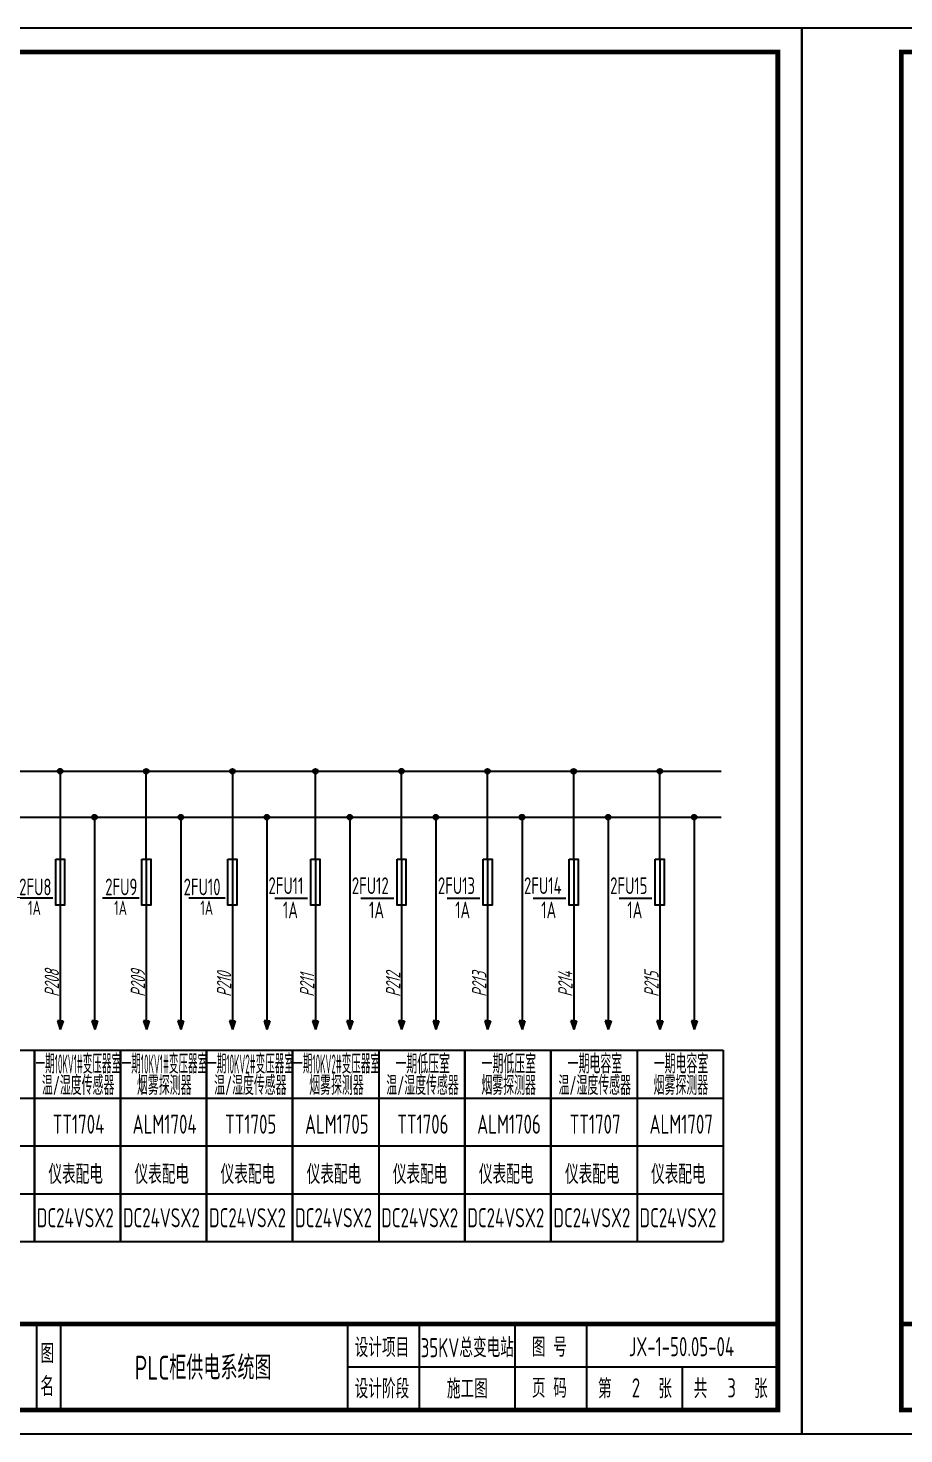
# Model space of a CAD drawing. Header units: millimetres. Extents: x 30557 to 235556, y -116603 to -73383.
# Drawn here: x 221464 to 223295, y -76323 to -73383 of the extents above; entities that cross this region are included whole.
import ezdxf
from ezdxf.enums import TextEntityAlignment as Align

# ---------------------------------------------------------------- set-up
doc = ezdxf.new("R2010")
doc.units = ezdxf.units.MM
doc.layers.add('1', color=3, linetype='Continuous')
doc.layers.add('AXIS', color=4, linetype='Continuous')
doc.layers.add('_Drawing', color=7, linetype='Continuous', lineweight=25)
doc.styles.add('supcon', font='sceie.shx', dxfattribs={"width": 0.75, "height": 40, "bigfont": 'sceic.shx'})

# ---------------------------------------------------------------- blocks, each defined once
blk = doc.blocks.new('supcon图框')
at = {"linetype": 'Continuous'}
for p, q in [((6145.7, 4361.7), (1987.7, 4361.7)), ((1987.7, 4361.7), (1987.7, 1421.7)), ((6145.7, 1421.7), (6145.7, 4361.7)), ((1987.7, 1421.7), (6145.7, 1421.7))]:
    blk.add_line(p, q, dxfattribs=at)
for p, q in [((4545.7, 1651.7), (4545.7, 1471.7)), ((4595.7, 1651.7), (4595.7, 1471.7)), ((5195.7, 1651.7), (5195.7, 1471.7)), ((5345.7, 1651.7), (5345.7, 1471.7)), ((5545.7, 1651.7), (5545.7, 1471.7)), ((5695.7, 1651.7), (5695.7, 1471.7)), ((5195.7, 1561.7), (6095.7, 1561.7)), ((5895.7, 1561.7), (5895.7, 1471.7))]:
    blk.add_line(p, q)
at = {"linetype": 'Continuous', "const_width": 10}
blk.add_lwpolyline([(2195.7, 4311.7), (6095.7, 4311.7), (6095.7, 1471.7), (2195.7, 1471.7)], close=True, dxfattribs=at)
blk.add_lwpolyline([(2195.7, 1651.7), (6095.7, 1651.7)], dxfattribs=at)
at = {"style": 'supcon', "width": 0.75}
for s, p in [('设计项目', (5268, 1604.2)), ('图 号', (5618, 1604.2)), ('图', (4568.2, 1590.7)), ('名', (4568.2, 1522.9)), ('设计阶段', (5268, 1518.1)), ('施工图', (5446.5, 1518.1)), ('页 码', (5618, 1518.1)), ('第      张', (5797, 1518.1)), ('共      张', (5997, 1518.1))]:
    blk.add_text(s, height=40, dxfattribs=at).set_placement(p, align=Align.MIDDLE)

msp = doc.modelspace()

# ---------------------------------------------------------------- hatches: boundary and pattern name
h = msp.add_hatch(color=256)
h.dxf.hatch_style = 1
h.paths.add_polyline_path([(221536.3, -74936.9, 1), (221526.3, -74936.9, 1)])
h = msp.add_hatch(color=256)
h.dxf.hatch_style = 1
h.paths.add_polyline_path([(221716.3, -74937.1, 1), (221706.3, -74937.1, 1)])
h = msp.add_hatch(color=256)
h.dxf.hatch_style = 1
h.paths.add_polyline_path([(221896.3, -74937.1, 1), (221886.3, -74937.1, 1)])
h = msp.add_hatch(color=256)
h.dxf.hatch_style = 1
h.paths.add_polyline_path([(222069.8, -74937.1, 1), (222059.8, -74937.1, 1)])
h = msp.add_hatch(color=256)
h.dxf.hatch_style = 1
h.paths.add_polyline_path([(222249.8, -74936.9, 1), (222239.8, -74936.9, 1)])
h = msp.add_hatch(color=256)
h.dxf.hatch_style = 1
h.paths.add_polyline_path([(222429.8, -74937.1, 1), (222419.8, -74937.1, 1)])
h = msp.add_hatch(color=256)
h.dxf.hatch_style = 1
h.paths.add_polyline_path([(222609.8, -74937.1, 1), (222599.8, -74937.1, 1)])
h = msp.add_hatch(color=256)
h.dxf.hatch_style = 1
h.paths.add_polyline_path([(222789.8, -74937.1, 1), (222779.8, -74937.1, 1)])
h = msp.add_hatch(color=256)
h.dxf.hatch_style = 1
h.paths.add_polyline_path([(221608.3, -75033.1, 1), (221598.3, -75033.1, 1)])
h = msp.add_hatch(color=256)
h.dxf.hatch_style = 1
h.paths.add_polyline_path([(221788.3, -75033.1, 1), (221778.3, -75033.1, 1)])
h = msp.add_hatch(color=256)
h.dxf.hatch_style = 1
h.paths.add_polyline_path([(221968.3, -75033.1, 1), (221958.3, -75033.1, 1)])
h = msp.add_hatch(color=256)
h.dxf.hatch_style = 1
h.paths.add_polyline_path([(222141.8, -75033.1, 1), (222131.8, -75033.1, 1)])
h = msp.add_hatch(color=256)
h.dxf.hatch_style = 1
h.paths.add_polyline_path([(222321.8, -75033.1, 1), (222311.8, -75033.1, 1)])
h = msp.add_hatch(color=256)
h.dxf.hatch_style = 1
h.paths.add_polyline_path([(222501.8, -75033.1, 1), (222491.8, -75033.1, 1)])
h = msp.add_hatch(color=256)
h.dxf.hatch_style = 1
h.paths.add_polyline_path([(222681.8, -75033.1, 1), (222671.8, -75033.1, 1)])
h = msp.add_hatch(color=256)
h.dxf.hatch_style = 1
h.paths.add_polyline_path([(222861.8, -75033.1, 1), (222851.8, -75033.1, 1)])
at = {"layer": '1'}
for color, points in [(37, [(221531.4, -75459.4), (221525.4, -75459.4), (221531.4, -75477.4), (221537.4, -75459.4)]), (5, [(221609.4, -75459.4), (221603.4, -75459.4), (221597.4, -75459.4), (221603.4, -75477.4)]), (37, [(221711.4, -75459.4), (221705.4, -75459.4), (221711.4, -75477.4), (221717.4, -75459.4)]), (5, [(221789.4, -75459.4), (221783.4, -75459.4), (221777.4, -75459.4), (221783.4, -75477.4)]), (37, [(221891.4, -75459.4), (221885.4, -75459.4), (221891.4, -75477.4), (221897.4, -75459.4)]), (5, [(221969.4, -75459.4), (221963.4, -75459.4), (221957.4, -75459.4), (221963.4, -75477.4)]), (37, [(222064.9, -75459.4), (222058.9, -75459.4), (222064.9, -75477.4), (222070.9, -75459.4)]), (5, [(222142.9, -75459.4), (222136.9, -75459.4), (222130.9, -75459.4), (222136.9, -75477.4)]), (37, [(222244.9, -75459.4), (222238.9, -75459.4), (222244.9, -75477.4), (222250.9, -75459.4)]), (5, [(222322.9, -75459.4), (222316.9, -75459.4), (222310.9, -75459.4), (222316.9, -75477.4)]), (37, [(222424.9, -75459.4), (222418.9, -75459.4), (222424.9, -75477.4), (222430.9, -75459.4)]), (5, [(222502.9, -75459.4), (222496.9, -75459.4), (222490.9, -75459.4), (222496.9, -75477.4)]), (37, [(222604.9, -75459.4), (222598.9, -75459.4), (222604.9, -75477.4), (222610.9, -75459.4)]), (5, [(222682.9, -75459.4), (222676.9, -75459.4), (222670.9, -75459.4), (222676.9, -75477.4)]), (37, [(222784.9, -75459.4), (222778.9, -75459.4), (222784.9, -75477.4), (222790.9, -75459.4)]), (5, [(222862.9, -75459.4), (222856.9, -75459.4), (222850.9, -75459.4), (222856.9, -75477.4)])]:
    msp.add_hatch(color=color, dxfattribs=at).paths.add_polyline_path(points)

# ---------------------------------------------------------------- linework, layer by layer
at = {"linetype": 'Continuous'}
for p, q in [((221440, -75201.8), (221516.2, -75201.8)), ((221620, -75201.8), (221696.2, -75201.8)), ((221800, -75201.8), (221876.2, -75201.8)), ((220037.3, -75520.8), (222917.3, -75520.8)), ((220037.3, -75920.8), (222917.3, -75920.8))]:
    msp.add_line(p, q, dxfattribs=at)
for p, q in [((221980.1, -75202.8), (222048.5, -75202.8)), ((222160.1, -75202.8), (222228.5, -75202.8)), ((222340.1, -75202.8), (222408.5, -75202.8)), ((222520.1, -75202.8), (222588.5, -75202.8)), ((222700.1, -75202.8), (222768.5, -75202.8))]:
    msp.add_line(p, q)
at = {"color": 7, "linetype": 'Continuous'}
for p, q in [((221477.3, -75920.8), (221477.3, -75520.8)), ((221477.3, -75520.8), (221477.3, -75920.8)), ((221657.3, -75920.8), (221657.3, -75520.8)), ((221657.3, -75520.8), (221657.3, -75920.8)), ((221837.3, -75920.8), (221837.3, -75520.8)), ((221837.3, -75520.8), (221837.3, -75920.8)), ((222017.3, -75920.8), (222017.3, -75520.8)), ((222017.3, -75520.8), (222017.3, -75920.8)), ((222197.3, -75520.8), (222197.3, -75920.8)), ((222377.3, -75920.8), (222377.3, -75520.8)), ((222377.3, -75520.8), (222377.3, -75920.8)), ((222557.3, -75920.8), (222557.3, -75520.8)), ((222557.3, -75520.8), (222557.3, -75920.8)), ((222737.3, -75520.8), (222737.3, -75920.8)), ((222917.3, -75520.8), (222917.3, -75920.8)), ((220037.3, -75620.8), (222917.3, -75620.8)), ((220037.3, -75720.8), (222917.3, -75720.8)), ((220037.3, -75820.8), (222917.3, -75820.8))]:
    msp.add_line(p, q, dxfattribs=at)
for centre in [(221531.3, -74936.9), (221711.3, -74937.1), (221891.3, -74937.1), (222064.8, -74937.1), (222244.8, -74936.9), (222424.8, -74937.1), (222604.8, -74937.1), (222784.8, -74937.1), (221603.3, -75033.1), (221783.3, -75033.1), (221963.3, -75033.1), (222136.8, -75033.1), (222316.8, -75033.1), (222496.8, -75033.1), (222676.8, -75033.1), (222856.8, -75033.1)]:
    msp.add_circle(centre, 5)
at = {"layer": '1', "color": 37}
for p, q in [((220098, -74937.1), (222913.2, -74937.1)), ((221531.3, -74937.1), (221531.3, -75459.4)), ((221711.3, -75121.3), (221711.3, -74937)), ((221891.3, -74937.1), (221891.3, -75459.4)), ((222064.8, -75121.3), (222064.8, -74937)), ((222244.8, -75121.3), (222244.8, -74937)), ((222424.8, -75121.3), (222424.8, -74937)), ((222604.8, -75121.3), (222604.8, -74937)), ((222784.8, -75121.3), (222784.8, -74937)), ((221711.3, -75217.4), (221711.3, -75459.4)), ((222064.8, -75217.4), (222064.8, -75459.4)), ((222244.8, -75217.4), (222244.8, -75459.4)), ((222424.8, -75217.4), (222424.8, -75459.4)), ((222604.8, -75217.4), (222604.8, -75459.4)), ((222784.8, -75217.4), (222784.8, -75459.4))]:
    msp.add_line(p, q, dxfattribs=at)
at = {"layer": '1', "color": 5}
for p, q in [((220098, -75033.1), (222913.2, -75033.1)), ((221603.3, -75033.1), (221603.3, -75459.4)), ((221783.3, -75033.1), (221783.3, -75459.4)), ((221963.3, -75033.1), (221963.3, -75459.4)), ((222136.8, -75033.1), (222136.8, -75459.4)), ((222316.8, -75033.1), (222316.8, -75459.4)), ((222496.8, -75033.1), (222496.8, -75459.4)), ((222676.8, -75033.1), (222676.8, -75459.4)), ((222856.8, -75033.1), (222856.8, -75459.4)), ((221603.4, -75459.4), (221597.4, -75459.4)), ((221597.4, -75459.4), (221603.4, -75477.4)), ((221597.4, -75459.4), (221603.4, -75477.4)), ((221609.4, -75459.4), (221603.4, -75477.4)), ((221603.4, -75459.4), (221609.4, -75459.4)), ((221609.4, -75459.4), (221603.4, -75477.4)), ((221783.4, -75459.4), (221777.4, -75459.4)), ((221777.4, -75459.4), (221783.4, -75477.4)), ((221777.4, -75459.4), (221783.4, -75477.4)), ((221789.4, -75459.4), (221783.4, -75477.4)), ((221783.4, -75459.4), (221789.4, -75459.4)), ((221789.4, -75459.4), (221783.4, -75477.4)), ((221963.4, -75459.4), (221957.4, -75459.4)), ((221957.4, -75459.4), (221963.4, -75477.4)), ((221957.4, -75459.4), (221963.4, -75477.4)), ((221969.4, -75459.4), (221963.4, -75477.4)), ((221963.4, -75459.4), (221969.4, -75459.4)), ((221969.4, -75459.4), (221963.4, -75477.4)), ((222136.9, -75459.4), (222130.9, -75459.4)), ((222130.9, -75459.4), (222136.9, -75477.4)), ((222130.9, -75459.4), (222136.9, -75477.4)), ((222142.9, -75459.4), (222136.9, -75477.4)), ((222136.9, -75459.4), (222142.9, -75459.4)), ((222142.9, -75459.4), (222136.9, -75477.4)), ((222316.9, -75459.4), (222310.9, -75459.4)), ((222310.9, -75459.4), (222316.9, -75477.4)), ((222310.9, -75459.4), (222316.9, -75477.4)), ((222322.9, -75459.4), (222316.9, -75477.4)), ((222316.9, -75459.4), (222322.9, -75459.4)), ((222322.9, -75459.4), (222316.9, -75477.4)), ((222496.9, -75459.4), (222490.9, -75459.4)), ((222490.9, -75459.4), (222496.9, -75477.4)), ((222490.9, -75459.4), (222496.9, -75477.4)), ((222502.9, -75459.4), (222496.9, -75477.4)), ((222496.9, -75459.4), (222502.9, -75459.4)), ((222502.9, -75459.4), (222496.9, -75477.4)), ((222676.9, -75459.4), (222670.9, -75459.4)), ((222670.9, -75459.4), (222676.9, -75477.4)), ((222670.9, -75459.4), (222676.9, -75477.4)), ((222682.9, -75459.4), (222676.9, -75477.4)), ((222676.9, -75459.4), (222682.9, -75459.4)), ((222682.9, -75459.4), (222676.9, -75477.4)), ((222856.9, -75459.4), (222850.9, -75459.4)), ((222850.9, -75459.4), (222856.9, -75477.4)), ((222850.9, -75459.4), (222856.9, -75477.4)), ((222862.9, -75459.4), (222856.9, -75477.4)), ((222856.9, -75459.4), (222862.9, -75459.4)), ((222862.9, -75459.4), (222856.9, -75477.4))]:
    msp.add_line(p, q, dxfattribs=at)
at = {"layer": '1', "color": 37, "linetype": 'Continuous'}
for p, q in [((221525.4, -75459.4), (221531.4, -75477.4)), ((221531.4, -75459.4), (221525.4, -75459.4)), ((221531.4, -75459.4), (221537.4, -75459.4)), ((221537.4, -75459.4), (221531.4, -75477.4)), ((221705.4, -75459.4), (221711.4, -75477.4)), ((221711.4, -75459.4), (221705.4, -75459.4)), ((221711.4, -75459.4), (221717.4, -75459.4)), ((221717.4, -75459.4), (221711.4, -75477.4)), ((221885.4, -75459.4), (221891.4, -75477.4)), ((221891.4, -75459.4), (221885.4, -75459.4)), ((221891.4, -75459.4), (221897.4, -75459.4)), ((221897.4, -75459.4), (221891.4, -75477.4)), ((222058.9, -75459.4), (222064.9, -75477.4)), ((222064.9, -75459.4), (222058.9, -75459.4)), ((222064.9, -75459.4), (222070.9, -75459.4)), ((222070.9, -75459.4), (222064.9, -75477.4)), ((222238.9, -75459.4), (222244.9, -75477.4)), ((222244.9, -75459.4), (222238.9, -75459.4)), ((222244.9, -75459.4), (222250.9, -75459.4)), ((222250.9, -75459.4), (222244.9, -75477.4)), ((222418.9, -75459.4), (222424.9, -75477.4)), ((222424.9, -75459.4), (222418.9, -75459.4)), ((222424.9, -75459.4), (222430.9, -75459.4)), ((222430.9, -75459.4), (222424.9, -75477.4)), ((222598.9, -75459.4), (222604.9, -75477.4)), ((222604.9, -75459.4), (222598.9, -75459.4)), ((222604.9, -75459.4), (222610.9, -75459.4)), ((222610.9, -75459.4), (222604.9, -75477.4)), ((222778.9, -75459.4), (222784.9, -75477.4)), ((222784.9, -75459.4), (222778.9, -75459.4)), ((222784.9, -75459.4), (222790.9, -75459.4)), ((222790.9, -75459.4), (222784.9, -75477.4))]:
    msp.add_line(p, q, dxfattribs=at)
at = {"layer": 'AXIS', "color": 0, "linetype": 'ByBlock'}
for p, q in [((221531.3, -75121.3), (221531.3, -75217.4)), ((221711.3, -75121.3), (221711.3, -75217.4)), ((221891.3, -75121.3), (221891.3, -75217.4)), ((222064.8, -75121.3), (222064.8, -75217.4)), ((222244.8, -75121.3), (222244.8, -75217.4)), ((222424.8, -75121.3), (222424.8, -75217.4)), ((222604.8, -75121.3), (222604.8, -75217.4)), ((222784.8, -75121.3), (222784.8, -75217.4))]:
    msp.add_line(p, q, dxfattribs=at)
for points in [[(221522, -75121.3), (221540.6, -75121.3), (221540.6, -75217.4), (221522, -75217.4)], [(221702, -75121.3), (221720.6, -75121.3), (221720.6, -75217.4), (221702, -75217.4)], [(221882, -75121.3), (221900.6, -75121.3), (221900.6, -75217.4), (221882, -75217.4)], [(222055.5, -75121.3), (222074.1, -75121.3), (222074.1, -75217.4), (222055.5, -75217.4)], [(222235.5, -75121.3), (222254.1, -75121.3), (222254.1, -75217.4), (222235.5, -75217.4)], [(222415.5, -75121.3), (222434.1, -75121.3), (222434.1, -75217.4), (222415.5, -75217.4)], [(222595.5, -75121.3), (222614.1, -75121.3), (222614.1, -75217.4), (222595.5, -75217.4)], [(222775.5, -75121.3), (222794.1, -75121.3), (222794.1, -75217.4), (222775.5, -75217.4)]]:
    msp.add_lwpolyline(points, close=True, dxfattribs=at)

# ---------------------------------------------------------------- block references
for p in [(216936, -77744.7), (221094, -77744.7)]:
    msp.add_blockref('supcon图框', p)

# ---------------------------------------------------------------- texts
at = {"color": 3, "style": 'supcon', "width": 0.75}
for s, p in [('35KV总变电站', (222382.4, -76140.5)), ('2', (222735, -76226.6))]:
    msp.add_text(s, height=40, dxfattribs=at).set_placement(p, align=Align.MIDDLE)
at = {"layer": '1', "color": 7, "style": 'supcon', "width": 0.75}
for s, height, p in [('2FU8', 35, (221445.5, -75196.6)), ('2FU9', 35, (221625.5, -75196.6)), ('2FU10', 35, (221789.4, -75196.6)), ('2FU11', 35, (221966.7, -75194)), ('2FU12', 35, (222141, -75194)), ('2FU13', 35, (222321, -75194)), ('2FU14', 35, (222501, -75194)), ('2FU15', 35, (222681, -75194)), ('1A', 35, (221997, -75244.6)), ('1A', 35, (222177, -75244.6)), ('1A', 35, (222357, -75244.6)), ('1A', 35, (222537, -75244.6)), ('1A', 35, (222717, -75244.6)), ('仪表配电', 40, (221506.7, -75800.2)), ('仪表配电', 40, (221686.7, -75800.2)), ('仪表配电', 40, (221866.7, -75800.2)), ('仪表配电', 40, (222046.7, -75800.2)), ('仪表配电', 40, (222226.7, -75800.2)), ('仪表配电', 40, (222406.7, -75800.2)), ('仪表配电', 40, (222586.7, -75800.2)), ('仪表配电', 40, (222766.7, -75800.2)), ('DC24VSX2', 40, (221482.5, -75890.9)), ('DC24VSX2', 40, (221662.5, -75890.9)), ('DC24VSX2', 40, (221842.5, -75890.9)), ('DC24VSX2', 40, (222022.5, -75890.9)), ('DC24VSX2', 40, (222202.5, -75890.9)), ('DC24VSX2', 40, (222382.5, -75890.9)), ('DC24VSX2', 40, (222562.5, -75890.9)), ('DC24VSX2', 40, (222742.5, -75890.9))]:
    msp.add_text(s, height=height, dxfattribs=at).set_placement(p)
at = {"layer": '1', "color": 0, "style": 'supcon', "width": 0.75}
for p in [(221464.1, -75237.8), (221644.1, -75237.8), (221824.1, -75237.8)]:
    msp.add_text('1A', height=30, dxfattribs=at).set_placement(p)
at = {"layer": '1', "color": 7, "style": 'supcon', "oblique": 15, "width": 0.75}
for s, p in [('P208', (221529, -75408.9)), ('P209', (221709, -75408.9)), ('P212', (222242.5, -75408.9)), ('P213', (222422.5, -75408.9)), ('P215', (222782.5, -75408.9)), ('P210', (221889, -75408.9)), ('P211', (222062.5, -75408.9)), ('P214', (222602.5, -75408.9))]:
    msp.add_text(s, height=30, rotation=90.2156, dxfattribs=at).set_placement(p)
at = {"layer": '1', "color": 7, "style": 'supcon'}
for s, width, p in [('一期10KV1#变压器室', 0.4, (221569.2, -75569.4)), ('一期10KV1#变压器室', 0.4, (221749.2, -75569.4)), ('一期10KV2#变压器室', 0.4, (221929.2, -75569.4)), ('一期10KV2#变压器室', 0.4, (222109.2, -75569.4)), ('一期低压室', 0.6, (222289.2, -75569.4)), ('一期低压室', 0.6, (222469.2, -75569.4)), ('一期电容室', 0.6, (222649.2, -75569.4)), ('一期电容室', 0.6, (222829.2, -75569.4)), ('温/湿度传感器', 0.6, (221568.9, -75614.2)), ('烟雾探测器', 0.6, (221748.9, -75614.2)), ('温/湿度传感器', 0.6, (221928.9, -75614.2)), ('烟雾探测器', 0.6, (222108.9, -75614.2)), ('温/湿度传感器', 0.6, (222288.9, -75614.2)), ('烟雾探测器', 0.6, (222468.9, -75614.2)), ('温/湿度传感器', 0.6, (222648.9, -75614.2)), ('烟雾探测器', 0.6, (222828.9, -75614.2)), ('TT1704', 0.75, (221569.6, -75695.2)), ('ALM1704', 0.75, (221749.6, -75695.2)), ('TT1705', 0.75, (221929.6, -75695.2)), ('ALM1705', 0.75, (222109.6, -75695.2)), ('TT1706', 0.75, (222289.6, -75695.2)), ('ALM1706', 0.75, (222469.6, -75695.2)), ('TT1707', 0.75, (222649.6, -75695.2)), ('ALM1707', 0.75, (222829.6, -75695.2))]:
    msp.add_text(s, height=40, dxfattribs=dict(at, width=width)).set_placement(p, align=Align.CENTER)
at = {"layer": '_Drawing', "color": 3, "style": 'supcon', "width": 0.75}
for s, height, p in [('JX-1-50.05-04', 40, (222830.2, -76140.5)), ('PLC柜供电系统图', 50, (221830.1, -76181.9)), ('3', 40, (222935, -76226.6))]:
    msp.add_text(s, height=height, dxfattribs=at).set_placement(p, align=Align.MIDDLE)

doc.saveas('drawing.dxf')
